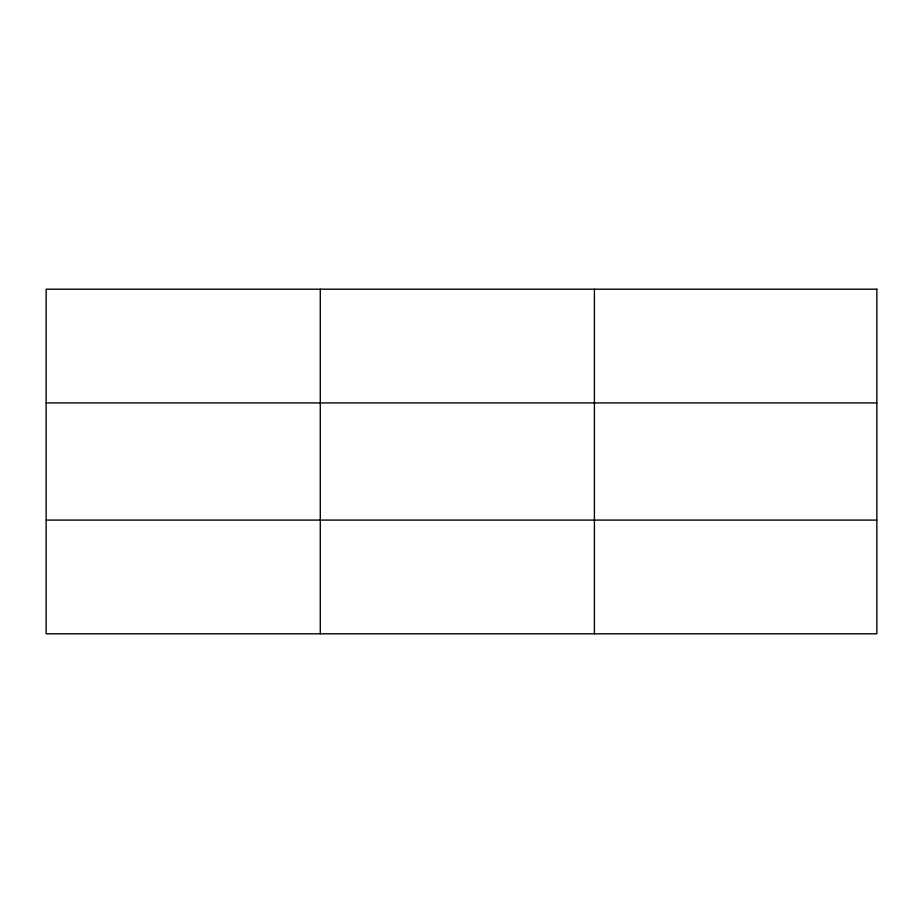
<?xml version="1.0" encoding="UTF-8"?>
<svg xmlns="http://www.w3.org/2000/svg" width="923" height="923" viewBox="0 0 923 923"><rect width="100%" height="100%" fill="white"/><g stroke="black" fill="none" stroke-linecap="round" stroke-linejoin="round"><path stroke-width="1.38" d="M320.281 289.199L320.281 633.801M594.412 289.199L594.412 633.801M46.15 402.913L876.85 402.913M46.15 520.087L876.85 520.087M876.85 289.199L876.85 633.801L46.15 633.801L46.15 289.199L876.85 289.199"/></g></svg>
